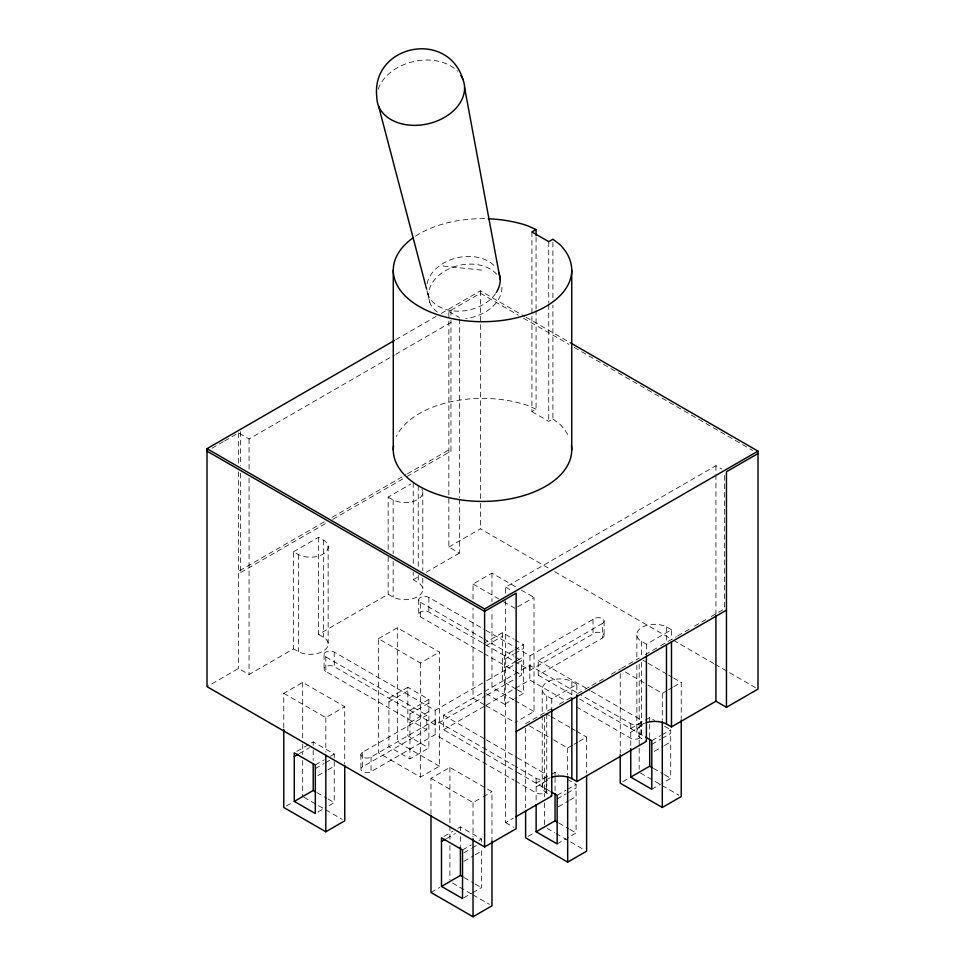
<?xml version="1.0" encoding="UTF-8"?>
<svg xmlns="http://www.w3.org/2000/svg" width="965" height="965" viewBox="0 0 965 965"><rect width="100%" height="100%" fill="white"/><g stroke="black" fill="none" stroke-linecap="round" stroke-linejoin="round"><path stroke-width="0.72" stroke-dasharray="4.83 3.62" d="M395.771 339.692L436.132 316.399M441.343 313.384L480.401 290.839L524.707 316.423M212.047 448.194L223.41 441.644M224.664 440.909L238.548 432.899L249.066 438.966L394.456 355.024M459.364 499.086L459.364 553.102L448.846 547.034L448.846 311.478L480.401 293.264L518.193 315.085M395.759 354.276L454.177 320.549M324.228 521.848L238.548 571.316L240.647 572.534L326.327 523.066M332.02 517.349L406.012 474.635M407.314 473.875L448.846 449.895L450.957 451.113L450.957 320.211M332.816 519.315L405.517 477.349M406.82 476.589L450.957 451.113M531.92 231.95L531.92 411.645L536.07 409.256L536.07 310.416M293.517 551.715L318.595 537.24L325.205 541.196A17.84 10.301 0 0 1 322.069 554.658A17.84 10.301 0 0 1 298.535 554.622L293.517 551.715L293.517 648.854L249.066 674.523L238.548 668.456L207.005 686.658M388.159 549.387L388.159 497.084L410.728 484.056M531.92 411.645L548.747 421.367L552.897 418.967L552.897 305.157M448.846 547.034L480.401 528.82L549.471 568.699M318.595 537.24L318.595 634.379L388.159 594.223L393.165 597.118A17.84 10.301 0 0 0 414.841 597.974A17.84 10.301 0 0 0 421.898 586.105L419.847 583.692L413.237 579.736L413.237 572.269M413.237 579.736L419.642 576.045M426.048 572.341L459.364 553.102M283.758 727.875L283.758 693.34L302.696 682.412L344.746 706.694L344.746 763.761M378.401 638.697L397.327 627.781L439.389 652.063L439.389 766.198L420.463 777.115L378.401 752.833L378.401 638.697L420.463 662.991L439.389 652.063M473.031 599.084L473.031 584.066L491.969 573.138L516.178 587.118M505.636 593.101L505.636 587.094L715.933 465.685L721.784 469.05M283.758 693.34L325.82 717.622L344.746 706.694M517.626 606.889L534.019 597.419L534.019 711.555L515.093 722.483M296.798 751.373L313.203 741.904L334.24 754.051L334.24 802.615L325.398 807.717M407.845 687.273L388.919 698.202L388.919 746.765L409.944 758.912L428.87 747.984L428.87 699.408L407.845 687.273L407.845 735.837L428.87 747.984M483.549 643.558L502.476 632.63L513.609 639.059M299.331 753.569L309.415 747.73M388.919 701.845L407.845 690.916M486.07 645.742L502.476 636.273M315.314 764.98L324.144 759.877M330.452 756.234L334.24 754.051M428.87 699.408L409.944 710.337L409.944 758.912M513.416 650.603L504.586 655.705L504.586 704.269L513.416 699.167M514.671 649.879L523.513 644.777L523.513 693.34L514.671 698.443M315.314 768.623L324.144 763.52M325.398 762.796L330.452 759.877M409.944 713.979L428.87 703.051M504.586 659.348L513.416 654.246M514.671 653.522L523.513 648.42M317.835 775.667L326.665 770.565M327.931 769.829L334.24 766.186M409.944 722.483L428.87 711.555M504.586 667.84L515.937 661.29M517.204 660.555L523.513 656.912M362.623 766.801L362.623 752.23L426.771 715.198L426.771 729.769L362.623 766.801A5.947 3.438 0 0 0 362.623 771.65A5.947 3.438 0 0 0 371.043 771.65L435.179 734.618L514.128 780.202M485.902 630.338L529.966 655.778L593.017 619.385A5.947 3.438 0 0 1 601.786 618.372A5.947 3.438 0 0 1 602.377 623.523L602.377 638.094L538.229 675.126L538.229 660.555L602.377 623.523M286.291 806.016L292.6 802.373M362.623 752.23A5.947 3.438 0 0 0 362.623 757.079A5.947 3.438 0 0 0 371.043 757.079L435.179 720.047L514.128 765.631M485.009 753.677L443.598 729.769L443.598 715.198L529.821 665.416L579 693.811M482.657 652.762L420.463 616.852A5.947 3.438 0 0 1 420.463 611.991A5.947 3.438 0 0 1 428.87 611.991L529.966 670.349L593.017 633.945A5.947 3.438 0 0 1 601.786 632.944A5.947 3.438 0 0 1 602.377 638.094M443.598 729.769L484.78 705.994M486.058 705.246L529.821 679.987L566.057 700.904M317.835 812.084L324.144 808.441M576.841 684.402L571.835 681.507A17.84 10.301 0 0 0 550.159 680.639A17.84 10.301 0 0 0 543.102 692.508L545.153 694.921L551.763 698.877L576.841 684.402L576.841 693.365M671.483 629.759L666.465 626.864A17.84 10.301 0 0 0 642.931 626.828A17.84 10.301 0 0 0 639.795 640.29L646.405 644.246L671.483 629.759L671.483 638.734M430.981 814.376L430.981 778.333L449.907 767.404L491.969 791.686L491.969 841.251M525.611 723.69L554.284 707.14M559.483 704.136L571.159 697.393M577.661 693.642L590.64 686.151M591.931 685.403L603.62 678.66M611.412 674.161L620.495 668.914M621.508 668.323L639.18 658.13M645.163 654.668L659.445 646.429M660.736 645.682L676.32 636.683M677.611 635.935L689.3 629.192M694.486 626.188L706.175 619.446M711.362 616.454L724.353 608.951L724.353 473.55M430.981 778.333L473.031 802.615L481.873 797.512M483.127 796.788L491.969 791.686M553.657 739.89L567.673 747.984L572.715 745.064M573.982 744.341L577.77 742.145M579.024 741.422L586.599 737.055L586.599 773.098M648.287 685.247L662.304 693.34L667.358 690.421M668.612 689.698L672.4 687.514M673.667 686.778L681.242 682.412L681.242 718.455M444.009 836.365L452.85 831.275M457.893 828.356L460.414 826.896L481.451 839.043L481.451 842.686M536.13 783.194L550.002 775.172M551.268 774.449L555.056 772.265L558.771 774.4M630.76 728.551L649.686 717.622L654.644 720.481M446.542 838.561L455.371 833.458M536.13 786.837L550.002 778.815M630.76 732.194L644.644 724.184M505.636 600.604L505.636 822.65L513.32 818.211M462.524 849.972L471.354 844.87M478.93 840.503L481.451 839.043M557.155 795.329L565.985 790.226M567.251 789.503L576.081 784.4L576.081 832.976L567.251 838.066M651.797 740.698L660.627 735.595M661.894 734.872L670.723 729.769L670.723 778.333L661.894 783.435M463.779 852.879L471.354 848.512M472.621 847.789L476.396 845.593M557.155 798.972L565.985 793.869M567.251 793.146L576.081 788.043M651.797 744.341L660.627 739.238M661.894 738.514L670.723 733.412M463.779 861.383L473.875 855.557M475.142 854.821L481.451 851.178M558.421 806.74L568.518 800.914M569.772 800.19L576.081 796.547M654.318 751.373L663.148 746.283M664.415 745.547L670.723 741.904M430.981 892.468L439.811 887.366M528.132 836.378L534.441 832.735M622.775 781.734L629.083 778.092M463.779 897.812L471.354 893.433M472.621 892.709L481.451 887.607L481.451 848.356M557.155 843.905L565.985 838.802M651.797 789.261L660.627 784.159M426.771 729.769L325.82 671.483L325.82 656.912A5.947 3.438 0 0 1 325.82 652.063A5.947 3.438 0 0 1 334.24 652.063L435.191 710.349L485.455 681.411M486.746 680.663L516.384 663.606M517.674 662.859L521.534 660.639L521.534 675.198L517.674 677.43M325.82 671.483A5.947 3.438 0 0 1 325.82 666.634A5.947 3.438 0 0 1 334.24 666.634L435.191 724.92L485.455 695.982M486.746 695.234L516.384 678.178M443.188 266.038L482.5 270.2M536.07 409.256L527.107 405.288A89.226 51.519 0 0 0 396.313 436.566M526.009 317.171L569.024 342.008M523.404 318.1L569.024 344.433M574.235 347.448L752.784 450.522M448.846 311.478L459.364 317.545M554.682 571.714L671.978 639.433M673.28 640.181L713.69 663.51M714.993 664.258L755.39 687.587M388.159 497.084L393.165 499.979A17.84 10.301 0 0 0 414.841 500.835A17.84 10.301 0 0 0 421.898 488.978M521.281 590.061L534.019 597.419M643.004 660.337L646.827 662.545M648.094 663.281L667.213 674.318M668.492 675.054L672.316 677.261M673.594 677.997L681.242 682.412M505.636 587.094L512.644 591.147M473.031 584.066L498.531 598.783M503.621 601.726L515.093 608.348M625.344 672.002L647.008 684.511M514.852 639.771L523.513 644.777M664.535 726.199L670.723 729.769M420.463 616.852L420.463 602.281A5.947 3.438 0 0 1 420.463 597.419A5.947 3.438 0 0 1 428.87 597.419L484.599 629.59M538.229 660.555L590.001 690.445M591.292 691.193L639.18 718.841A5.947 3.438 0 0 1 639.18 723.69A5.947 3.438 0 0 1 630.76 723.69L580.291 694.559M420.463 602.281L482.657 638.191M483.96 638.939L513.766 656.14M515.057 656.888L521.534 660.639M538.229 675.126L574.465 696.054M579.639 699.034L644.367 736.404M644.789 723.147A17.84 10.301 0 0 0 639.795 737.429L646.405 741.373M483.96 653.51L513.766 670.711M515.057 671.459L521.534 675.198M576.407 706.887L630.76 738.261A5.947 3.438 0 0 0 639.18 738.261A5.947 3.438 0 0 0 639.18 733.412M516.082 689.058L502.476 681.206L502.476 632.63M517.324 689.77L523.513 693.34M653.401 768.333L663.293 774.051M664.535 774.762L670.723 778.333M545.816 713.509L549.64 715.716M550.906 716.452L570.026 727.489M571.304 728.225L575.128 730.433M576.407 731.168L586.599 737.055M513.633 699.782L491.969 687.273L491.969 610.676M514.9 700.518L534.019 711.555M640.446 773.001L660.844 784.774M662.123 785.51L678.684 795.076M486.022 693.558L504.586 704.269M529.435 725.897L552.378 739.154M484.502 704.824L473.031 698.202L473.031 608.095M485.781 705.56L513.826 721.748M318.595 634.379L325.205 638.335A17.84 10.301 0 0 1 322.069 651.797A17.84 10.301 0 0 1 298.535 651.749L293.517 648.854M567.42 779.406L576.081 784.4M443.598 715.198L485.009 739.106M486.3 739.853L516.07 757.043M517.361 757.79L544.537 773.472A5.947 3.438 0 0 1 544.537 778.333A5.947 3.438 0 0 1 536.13 778.333L515.419 766.379M325.82 656.912L426.771 715.198M486.3 754.425L516.07 771.614M517.361 772.35L549.736 791.047M550.159 777.778A17.84 10.301 0 0 0 543.102 789.647L545.153 792.06L551.763 796.016M515.419 780.95L536.13 792.904A5.947 3.438 0 0 0 544.537 792.904A5.947 3.438 0 0 0 544.537 788.043M558.771 822.976L568.662 828.682M569.905 829.405L576.081 832.976M439.389 766.198L397.327 741.904L397.327 627.781M547.083 828.368L554.73 832.783M556.009 833.519L584.054 849.719M505.636 822.65L513.814 827.367M316.918 792.615L326.809 798.332M328.052 799.044L334.24 802.615M464.129 877.607L474.02 883.325M475.263 884.037L481.451 887.607M303.963 797.283L324.361 809.056M325.627 809.792L342.201 819.357M452.452 883.011L471.571 894.048M472.85 894.784L489.412 904.35M552.897 418.967L559.772 424.142A89.226 51.519 0 0 1 568.687 436.566M426.976 290.562L429.835 302.588M715.933 465.685L715.933 473.176M715.933 474.683L715.933 614.21M666.465 626.864L666.465 643.305M662.304 693.34L662.304 720.373M649.686 717.622L649.686 721.265M649.686 724.257L649.686 737.743M646.405 644.246L646.405 654.704M641.387 641.351L641.387 656.284M641.387 662.267L641.387 738.478M640.917 721.265L640.917 735.837M639.18 664.137L639.18 746.729M639.18 748.237L639.18 769.262M636.852 635.235L636.852 659.143M636.852 665.126L636.852 732.363M630.76 723.69L630.76 747.175M620.254 673.558L620.254 753.158M604.114 621.098L604.114 635.67M593.017 619.385L593.017 633.945M571.835 681.507L571.835 696.453M567.673 747.984L567.673 775.016M555.056 772.265L555.056 775.908M555.056 777.404L555.056 790.878M552.897 242.263L552.897 299.162M551.763 698.877L551.763 707.852M548.747 241.66L548.747 303.058M548.747 304.554L548.747 421.367M546.745 695.982L546.745 712.423M546.745 713.919L546.745 793.121M546.287 775.908L546.287 790.48M544.537 717.272L544.537 796.861M544.537 802.868L544.537 826.896M542.209 689.866L542.209 713.786M542.209 715.27L542.209 787.006M536.13 778.333L536.13 801.806M536.07 237.04L536.07 308.921M529.966 655.778L529.966 670.349M529.821 665.416L529.821 679.987M525.611 728.201L525.611 807.789M491.969 573.138L491.969 601.665M480.401 290.839L480.401 501.812M480.401 503.32L480.401 528.82M473.031 802.615L473.031 837.162M460.414 826.896L460.414 830.539M460.414 836.534L460.414 845.521M459.364 319.053L459.364 497.59M450.957 310.26L450.957 318.715M449.907 767.404L449.907 824.472M449.907 825.98L449.907 839.49M449.907 845.497L449.907 880.032M435.191 710.349L435.191 724.92M435.179 720.047L435.179 734.618M428.87 597.419L428.87 611.991M422.791 491.607L422.791 570.81M422.791 578.288L422.791 588.746M420.463 662.991L420.463 777.115M418.714 599.844L418.714 614.416M418.255 485.504L418.255 567.685M418.255 575.164L418.255 582.631M413.237 482.609L413.237 566.286M393.165 499.979L393.165 553.777M393.165 561.244L393.165 597.118M388.159 556.853L388.159 594.223M371.043 757.079L371.043 771.65M360.886 754.654L360.886 769.226M334.24 652.063L334.24 666.634M328.148 546.25L328.148 643.39M325.82 717.622L325.82 752.169M324.083 654.487L324.083 669.059M323.613 540.135L323.613 637.274M313.203 741.904L313.203 745.547M313.203 750.046L313.203 760.529M302.696 682.412L302.696 742.483M302.696 743.991L302.696 754.497M302.696 760.504L302.696 796.547M298.535 554.622L298.535 651.749M249.066 438.966L249.066 470.474M249.066 477.977L249.066 674.523M240.647 431.681L240.647 465.709M240.647 473.224L240.647 572.534M238.548 432.899L238.548 464.491M238.548 471.909L238.548 668.456M378.183 89.263A44.378 31.966 -12.6 0 1 413.527 61.543A44.378 31.966 -12.6 0 1 457.506 71.217M501.921 287.196A37.177 26.779 -12.6 0 1 465.745 318.498M437.398 312.117A37.177 26.779 -12.6 0 1 443.635 271.78A37.177 26.779 -12.6 0 1 496.71 274.253M495.564 293.613A37.177 26.779 -12.6 0 1 456.373 311.128A37.177 26.779 -12.6 0 1 426.976 290.863M427.085 283.782A37.177 26.779 -12.6 0 1 456.216 258.005A37.177 26.779 -12.6 0 1 494.997 266.581M415.433 236.22A89.226 51.519 0 0 1 486.855 218.741"/><path stroke-width="1.45" d="M536.07 235.544L536.07 229.549L531.92 231.95L548.747 241.66L552.897 239.272L559.772 244.434A89.226 51.519 0 0 1 536.299 311.297A89.226 51.519 0 0 1 418.496 306.086A89.226 51.519 0 0 1 412.923 237.945M207.005 451.113L484.599 611.376L516.154 593.173L516.154 828.718L484.599 846.932L207.005 686.658L207.005 448.677L394.468 340.452M207.005 448.677L484.599 608.951L757.995 451.113L757.995 689.094L726.452 707.309L715.933 701.229L671.483 726.898L666.465 724.003A17.84 10.301 0 0 0 646.116 722.676M757.995 453.538L726.452 471.752L726.452 707.309M294.277 756.476L298.064 754.292M294.277 801.408L315.314 813.543L315.314 764.98L294.277 752.833L294.277 801.408L313.203 790.48L315.676 791.903M283.758 729.383L283.758 807.476L325.82 831.758L344.746 820.829L344.746 765.269M516.154 731.591L726.452 610.169M441.488 841.468L445.275 839.285M515.889 816.728L551.763 796.016L551.763 709.335M551.485 777.32A17.84 10.301 0 0 1 571.835 778.634L576.841 781.541L646.405 741.373L646.405 656.2M441.488 886.401L462.524 898.536L462.524 849.972L441.488 837.825L441.488 886.401L460.414 875.472L462.886 876.896M536.13 804.798L536.13 831.758L555.056 820.829L557.529 822.264M630.76 748.671L630.76 777.115L649.686 766.198L652.159 767.621M430.981 815.871L430.981 892.468L473.031 916.75L491.969 905.821L491.969 841.251M525.611 810.793L525.611 837.825L567.673 862.107L586.599 851.19L586.599 776.101M620.254 754.654L620.254 783.194L662.304 807.476L681.242 796.547L681.242 719.962M536.07 229.549L527.107 225.581A89.226 51.519 0 0 0 488.314 218.79M570.327 342.756L757.995 451.113M645.609 737.127L651.797 740.698L651.797 789.261L630.76 777.115M550.967 791.758L557.155 795.329L557.155 843.905L536.13 831.758M462.911 79.42C447.374 28.781 370.198 45.186 376.857 97.791A44.378 31.966 -12.6 0 0 429.944 123.339A44.378 31.966 -12.6 0 0 460.993 75.632M378.521 105.969L426.59 289.102M464.587 87.598L500.208 279.524M715.933 615.718L715.933 701.229M671.483 641.713L671.483 726.898M666.465 644.801L666.465 724.003M662.304 721.868L662.304 807.476M649.686 739.238L649.686 766.198M576.841 694.86L576.841 781.541M571.726 270.2L571.726 449.895M571.835 697.936L571.835 778.634M567.673 776.511L567.673 862.107M555.056 793.869L555.056 820.829M484.599 608.951L484.599 846.932M473.031 838.657L473.031 916.75M460.414 847.017L460.414 875.472M393.274 270.2L393.274 449.895M325.82 755.173L325.82 831.758M313.203 763.52L313.203 790.48M498.808 272.673A37.177 26.779 -12.6 0 1 496.312 292.504M571.449 445.866A89.226 51.519 0 0 1 482.5 501.414A89.226 51.519 0 0 1 393.551 445.866"/></g></svg>
